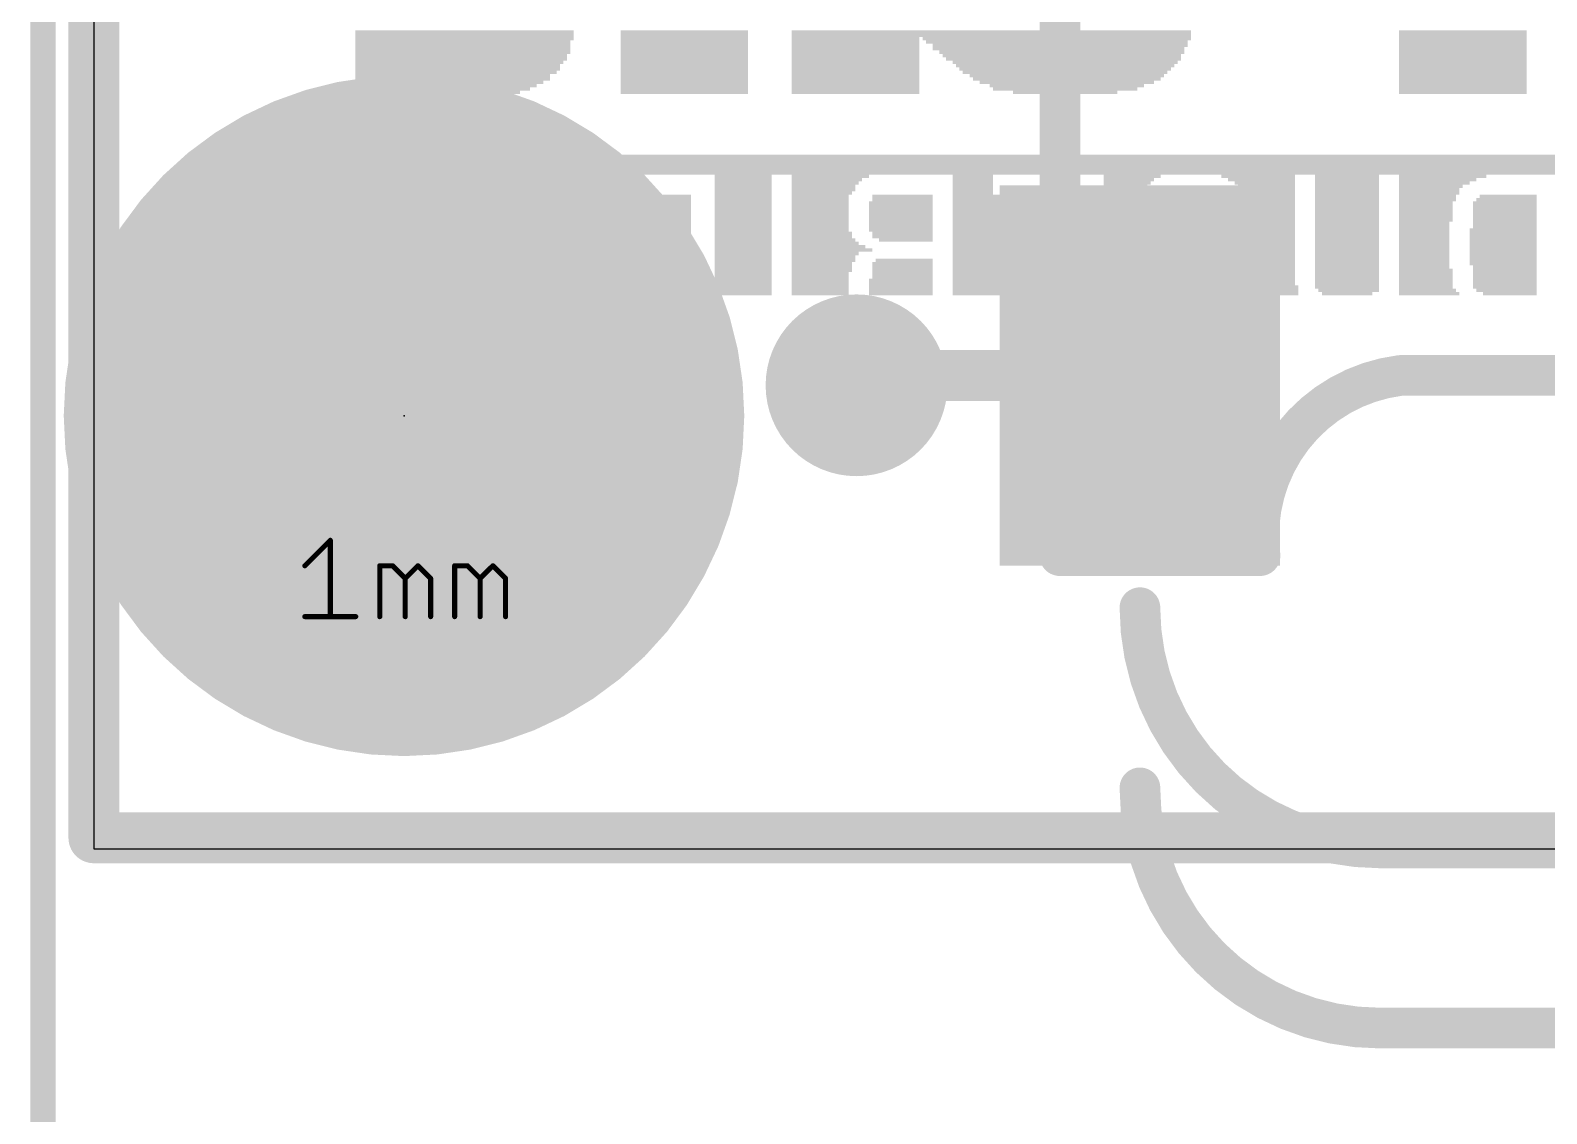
# Model space of a CAD drawing. Extents: x -0.1 to 24.1, y -0.3 to 31.9.
# Drawn here: x -0.06 to 7.51, y 13.73 to 19.15 of the extents above; entities that cross this region are included whole.
import ezdxf

# ---------------------------------------------------------------- set-up
doc = ezdxf.new("R2010")
doc.units = 0
for name, color, linetype in [('1', 12, 'CONTINUOUS'), ('16', 132, 'CONTINUOUS'), ('18', 110, 'CONTINUOUS'), ('20', 53, 'CONTINUOUS'), ('21', 253, 'CONTINUOUS'), ('22', 253, 'CONTINUOUS'), ('23', 53, 'CONTINUOUS'), ('25', 253, 'CONTINUOUS'), ('39', 12, 'CONTINUOUS'), ('41', 12, 'CONTINUOUS'), ('51', 253, 'CONTINUOUS'), ('52', 253, 'CONTINUOUS')]:
    doc.layers.add(name, color=color, linetype=linetype)

# ---------------------------------------------------------------- blocks, each defined once
blk = doc.blocks.new('RECT')
blk.add_solid([(-0.5, -0.5), (0.5, -0.5), (-0.5, 0.5), (0.5, 0.5)])
blk = doc.blocks.new('PIE')
at = {"const_width": 0.5}
blk.add_lwpolyline([(0, -0.25, 1), (0, 0.25, 1), (0, -0.25)], format="xyb", dxfattribs=at)
blk = doc.blocks.new('ROUNDV')
at = {"const_width": 0.5}
blk.add_lwpolyline([(0, -0.25, 1), (0, 0.25, 1), (0, -0.25)], format="xyb", dxfattribs=at)

msp = doc.modelspace()

# ---------------------------------------------------------------- linework, layer by layer
at = {"layer": '1', "const_width": 0.254}
for points in [[(4.1384, 17.4226), (4.064, 17.3736)], [(5.48, 17.4226), (4.1384, 17.4226)]]:
    msp.add_lwpolyline(points, dxfattribs=at)
at = {"layer": '1', "const_width": 0.127}
for points in [[(4.1384, 17.4861, 1), (4.1384, 17.3591)], [(4.1733, 17.3696, 1), (4.1035, 17.4756)], [(5.48, 17.3591, 1), (5.48, 17.4861)], [(4.0291, 17.4266, 1), (4.0989, 17.3206)]]:
    msp.add_lwpolyline(points, format="xyb", dxfattribs=at)
at = {"layer": '16', "const_width": 0.254}
for points in [[(0.254, 31.242), (0.254, 15.113)], [(4.064, 17.3736), (3.7846, 17.3736)], [(0.254, 15.113), (23.749, 15.113)]]:
    msp.add_lwpolyline(points, dxfattribs=at)
at = {"layer": '16', "const_width": 0.127}
for points in [[(3.7846, 17.4371, 1), (3.7846, 17.3101)], [(4.064, 17.3101, 1), (4.064, 17.4371)], [(0.254, 15.1765, 1), (0.254, 15.0495)], [(0.1905, 15.113, 1), (0.3175, 15.113)]]:
    msp.add_lwpolyline(points, format="xyb", dxfattribs=at)
at = {"layer": '20'}
for p, q in [((0.254, 31.246), (0.254, 15.0586)), ((0.254, 15.0586), (23.746, 15.0586))]:
    msp.add_line(p, q, dxfattribs=at)
at = {"layer": '21', "const_width": 0.2032}
for points in [[(5.08, 30.9226), (5.08, 19.0626)], [(6.78, 17.4226), (16.48, 17.4226)]]:
    msp.add_lwpolyline(points, dxfattribs=at)
at = {"layer": '21', "const_width": 0.1016}
for points in [[(5.0292, 19.0626, 1), (5.1308, 19.0626)], [(6.78, 17.4734, 1), (6.78, 17.3718)]]:
    msp.add_lwpolyline(points, format="xyb", dxfattribs=at)
at = {"layer": '23'}
msp.add_point((1.8034, 17.2212), dxfattribs=at)
at = {"layer": '25', "const_width": 0.0254}
for points in [[(1.3081, 16.4721), (1.4352, 16.5992)], [(1.4352, 16.5992), (1.4352, 16.2179)], [(1.6823, 16.2179), (1.6823, 16.4721)], [(1.6823, 16.4721), (1.7459, 16.4721)], [(1.7459, 16.4721), (1.8094, 16.4086)], [(1.8094, 16.4086), (1.873, 16.4721)], [(1.873, 16.4721), (1.9365, 16.4086)], [(2.0565, 16.2179), (2.0565, 16.4721)], [(2.0565, 16.4721), (2.1201, 16.4721)], [(2.1201, 16.4721), (2.1836, 16.4086)], [(2.1836, 16.4086), (2.2472, 16.4721)], [(2.2472, 16.4721), (2.3107, 16.4086)], [(1.8094, 16.4086), (1.8094, 16.2179)], [(1.9365, 16.4086), (1.9365, 16.2179)], [(2.1836, 16.4086), (2.1836, 16.2179)], [(2.3107, 16.4086), (2.3107, 16.2179)], [(1.3081, 16.2179), (1.5623, 16.2179)]]:
    msp.add_lwpolyline(points, dxfattribs=at)
at = {"layer": '25', "const_width": 0.0127}
for points in [[(1.4416, 16.5992, 1), (1.4289, 16.5992)], [(1.4397, 16.5947, 1), (1.4307, 16.6037)], [(1.3036, 16.4766, 1), (1.3126, 16.4676)], [(1.6887, 16.4721, 1), (1.676, 16.4721)], [(1.6823, 16.4785, 1), (1.6823, 16.4658)], [(1.7503, 16.4766, 1), (1.7414, 16.4676)], [(1.7459, 16.4658, 1), (1.7459, 16.4785)], [(1.8775, 16.4766, 1), (1.8685, 16.4676)], [(1.8775, 16.4676, 1), (1.8685, 16.4766)], [(2.0629, 16.4721, 1), (2.0502, 16.4721)], [(2.0565, 16.4785, 1), (2.0565, 16.4658)], [(2.1246, 16.4766, 1), (2.1156, 16.4676)], [(2.1201, 16.4658, 1), (2.1201, 16.4785)], [(2.2517, 16.4766, 1), (2.2427, 16.4676)], [(2.2517, 16.4676, 1), (2.2427, 16.4766)], [(1.8158, 16.4086, 1), (1.8031, 16.4086)], [(1.8049, 16.4131, 1), (1.8139, 16.4041)], [(1.8049, 16.4041, 1), (1.8139, 16.4131)], [(1.9429, 16.4086, 1), (1.9302, 16.4086)], [(1.932, 16.4041, 1), (1.941, 16.4131)], [(2.19, 16.4086, 1), (2.1773, 16.4086)], [(2.1791, 16.4131, 1), (2.1881, 16.4041)], [(2.1791, 16.4041, 1), (2.1881, 16.4131)], [(2.3171, 16.4086, 1), (2.3044, 16.4086)], [(2.3062, 16.4041, 1), (2.3152, 16.4131)], [(1.3081, 16.2243, 1), (1.3081, 16.2115)], [(1.4289, 16.2179, 1), (1.4416, 16.2179)], [(1.5623, 16.2115, 1), (1.5623, 16.2243)], [(1.676, 16.2179, 1), (1.6887, 16.2179)], [(1.8031, 16.2179, 1), (1.8158, 16.2179)], [(1.9302, 16.2179, 1), (1.9429, 16.2179)], [(2.0502, 16.2179, 1), (2.0629, 16.2179)], [(2.1773, 16.2179, 1), (2.19, 16.2179)], [(2.3044, 16.2179, 1), (2.3171, 16.2179)]]:
    msp.add_lwpolyline(points, format="xyb", dxfattribs=at)
at = {"layer": '39', "const_width": 1.2}
msp.add_lwpolyline([(1.8034, 16.1212, 1), (1.8034, 18.3212, 1), (1.8034, 16.1212)], format="xyb", dxfattribs=at)
at = {"layer": '41', "const_width": 1.2}
msp.add_lwpolyline([(1.8034, 16.1212, 1), (1.8034, 18.3212, 1), (1.8034, 16.1212)], format="xyb", dxfattribs=at)
at = {"layer": '51', "const_width": 0.2032}
for points in [[(5.08, 19.0246), (5.08, 16.5226)], [(5.08, 16.5226), (6.08, 16.5226)], [(6.68, 15.0626), (15.88, 15.0626)], [(6.68, 14.1626), (15.88, 14.1626)]]:
    msp.add_lwpolyline(points, dxfattribs=at)
at = {"layer": '51'}
for points, const_width in [([(5.1308, 19.0246, 1), (5.0292, 19.0246)], 0.1016), ([(6.78, 17.4226, 0.4142), (6.08, 16.5226)], 0.2032), ([(6.7863, 17.3722, 1), (6.7737, 17.473)], 0.1016), ([(5.08, 16.5734, 1), (5.08, 16.4718)], 0.1016), ([(6.08, 16.4718, 1), (6.08, 16.5734)], 0.1016), ([(5.0292, 16.5226, 1), (5.1308, 16.5226)], 0.1016), ([(6.0296, 16.5163, 1), (6.1304, 16.5289)], 0.1016), ([(5.48, 16.2626, 0.4142), (6.68, 15.0626)], 0.2032), ([(5.5308, 16.2626, 1), (5.4292, 16.2626)], 0.1016), ([(5.48, 15.3626, 0.4142), (6.68, 14.1626)], 0.2032), ([(5.5308, 15.3626, 1), (5.4292, 15.3626)], 0.1016), ([(6.68, 15.1134, 1), (6.68, 15.0118)], 0.1016), ([(6.68, 15.0118, 1), (6.68, 15.1134)], 0.1016), ([(6.68, 14.2134, 1), (6.68, 14.1118)], 0.1016), ([(6.68, 14.1118, 1), (6.68, 14.2134)], 0.1016)]:
    msp.add_lwpolyline(points, format="xyb", dxfattribs=dict(at, const_width=const_width))
at = {"layer": '52', "const_width": 0.127}
msp.add_lwpolyline([(0, 0.256), (0, 31.256)], dxfattribs=at)

# ---------------------------------------------------------------- block references
at = {"layer": '1', "xscale": 1.4, "yscale": 1.9}
msp.add_blockref('RECT', (5.48, 17.4226), dxfattribs=at)
at = {"layer": '1'}
msp.add_blockref('PIE', (1.8034, 17.2212), dxfattribs=at)
at = {"layer": '18', "xscale": 0.908, "yscale": 0.908}
msp.add_blockref('ROUNDV', (4.064, 17.3736), dxfattribs=at)
msp.add_blockref('ROUNDV', (4.064, 17.3736), dxfattribs=at)
at = {"layer": '22', "rotation": 180}
for p, xscale, yscale in [((2.1057, 19.1384), 1.0897, 0.0168), ((2.1057, 19.1216), 1.0897, 0.0168), ((2.1057, 19.1049), 1.0897, 0.0167), ((2.0973, 19.0881), 1.0729, 0.0168), ((3.2037, 19.1384), 0.637, 0.0168), ((3.2037, 19.1216), 0.637, 0.0168), ((3.2037, 19.1049), 0.637, 0.0167), ((3.2037, 19.0881), 0.637, 0.0168), ((4.7376, 19.1384), 1.995, 0.0168), ((4.7376, 19.1216), 1.995, 0.0168), ((4.0587, 19.1049), 0.6371, 0.0167), ((4.0587, 19.0881), 0.6371, 0.0168), ((5.0645, 19.1049), 1.3412, 0.0167), ((5.0645, 19.0881), 1.3076, 0.0168), ((7.093, 19.1384), 0.6371, 0.0168), ((7.093, 19.1216), 0.6371, 0.0168), ((7.093, 19.1049), 0.6371, 0.0167), ((7.093, 19.0881), 0.6371, 0.0168), ((2.0889, 19.0211), 1.0562, 0.0167), ((2.0973, 19.0714), 1.0729, 0.0167), ((2.0973, 19.0546), 1.0729, 0.0168), ((2.0973, 19.0378), 1.0729, 0.0168), ((3.2037, 19.0714), 0.637, 0.0167), ((3.2037, 19.0546), 0.637, 0.0168), ((3.2037, 19.0378), 0.637, 0.0168), ((3.2037, 19.0211), 0.637, 0.0167), ((4.0587, 19.0714), 0.6371, 0.0167), ((4.0587, 19.0546), 0.6371, 0.0168), ((4.0587, 19.0378), 0.6371, 0.0168), ((4.0587, 19.0211), 0.6371, 0.0167), ((5.0812, 19.0714), 1.2741, 0.0167), ((5.0728, 19.0546), 1.2573, 0.0168), ((5.0897, 19.0378), 1.2237, 0.0168), ((5.0897, 19.0211), 1.1903, 0.0167), ((7.093, 19.0714), 0.6371, 0.0167), ((7.093, 19.0546), 0.6371, 0.0168), ((7.093, 19.0378), 0.6371, 0.0168), ((7.093, 19.0211), 0.6371, 0.0167), ((2.0889, 19.0043), 1.0562, 0.0168), ((2.0805, 18.9875), 1.0394, 0.0168), ((2.0721, 18.9708), 1.0226, 0.0167), ((2.0721, 18.954), 1.0226, 0.0168), ((2.0638, 18.9372), 1.0059, 0.0168), ((3.2037, 19.0043), 0.637, 0.0168), ((3.2037, 18.9875), 0.637, 0.0168), ((3.2037, 18.9708), 0.637, 0.0167), ((3.2037, 18.954), 0.637, 0.0168), ((3.2037, 18.9372), 0.637, 0.0168), ((4.0587, 19.0043), 0.6371, 0.0168), ((4.0587, 18.9875), 0.6371, 0.0168), ((4.0587, 18.9708), 0.6371, 0.0167), ((4.0587, 18.954), 0.6371, 0.0168), ((4.0587, 18.9372), 0.6371, 0.0168), ((5.0981, 19.0043), 1.1735, 0.0168), ((5.1064, 18.9875), 1.1232, 0.0168), ((5.1064, 18.9708), 1.0896, 0.0167), ((5.1064, 18.954), 1.0562, 0.0168), ((5.1064, 18.9372), 1.0226, 0.0168), ((7.093, 19.0043), 0.6371, 0.0168), ((7.093, 18.9875), 0.6371, 0.0168), ((7.093, 18.9708), 0.6371, 0.0167), ((7.093, 18.954), 0.6371, 0.0168), ((7.093, 18.9372), 0.6371, 0.0168), ((2.047, 18.9205), 0.9723, 0.0167), ((2.047, 18.9037), 0.9723, 0.0168), ((2.0638, 18.887), 0.8717, 0.0167), ((2.0805, 18.8702), 0.7712, 0.0168), ((3.2037, 18.9205), 0.637, 0.0167), ((3.2037, 18.9037), 0.637, 0.0168), ((3.2037, 18.887), 0.637, 0.0167), ((3.2037, 18.8702), 0.637, 0.0168), ((4.0587, 18.9205), 0.6371, 0.0167), ((4.0587, 18.9037), 0.6371, 0.0168), ((4.0587, 18.887), 0.6371, 0.0167), ((4.0587, 18.8702), 0.6371, 0.0168), ((5.1148, 18.9205), 0.9724, 0.0167), ((5.1148, 18.9037), 0.9388, 0.0168), ((5.1148, 18.887), 0.8718, 0.0167), ((5.1148, 18.8702), 0.7712, 0.0168), ((7.093, 18.9205), 0.6371, 0.0167), ((7.093, 18.9037), 0.6371, 0.0168), ((7.093, 18.887), 0.6371, 0.0167), ((7.093, 18.8702), 0.6371, 0.0168), ((2.0806, 18.8534), 0.7041, 0.0168), ((2.1141, 18.8367), 0.5365, 0.0167), ((2.1476, 18.8199), 0.2012, 0.0168), ((3.2037, 18.8534), 0.637, 0.0168), ((3.2037, 18.8367), 0.637, 0.0167), ((4.0587, 18.8534), 0.6371, 0.0168), ((4.0587, 18.8367), 0.6371, 0.0167), ((5.1064, 18.8534), 0.7208, 0.0168), ((5.1065, 18.8367), 0.5197, 0.0167), ((7.093, 18.8534), 0.6371, 0.0168), ((7.093, 18.8367), 0.6371, 0.0167), ((8.5598, 18.5181), 13.998, 0.0168), ((8.5598, 18.5014), 13.998, 0.0167), ((8.5598, 18.4846), 13.998, 0.0168), ((8.5598, 18.4679), 13.998, 0.0167), ((8.5598, 18.4511), 13.998, 0.0168), ((8.5598, 18.4343), 13.998, 0.0168), ((1.9045, 18.4176), 0.6874, 0.0167), ((1.8877, 18.4008), 0.6538, 0.0168), ((2.7176, 18.4176), 0.3353, 0.0167), ((2.7343, 18.4008), 0.3018, 0.0168), ((3.4971, 18.4176), 0.285, 0.0167), ((3.4971, 18.4008), 0.285, 0.0168), ((3.9329, 18.4176), 0.3856, 0.0167), ((3.9162, 18.4008), 0.3521, 0.0168), ((4.6454, 18.4176), 0.2012, 0.0167), ((4.6454, 18.4008), 0.2012, 0.0168), ((5.4417, 18.4176), 0.285, 0.0167), ((5.4249, 18.4008), 0.2515, 0.0168), ((6.0703, 18.4176), 0.3688, 0.0167), ((6.0871, 18.4008), 0.3352, 0.0168), ((6.5146, 18.4176), 0.3185, 0.0167), ((6.5146, 18.4008), 0.3185, 0.0168), ((6.9924, 18.4176), 0.4359, 0.0167), ((6.9672, 18.4008), 0.3856, 0.0168), ((1.871, 18.384), 0.6203, 0.0168), ((1.871, 18.3673), 0.6203, 0.0167), ((1.8626, 18.3505), 0.6035, 0.0168), ((1.8626, 18.3337), 0.6035, 0.0168), ((2.7511, 18.384), 0.2682, 0.0168), ((2.7595, 18.3673), 0.2515, 0.0167), ((2.7595, 18.3505), 0.2515, 0.0168), ((2.7595, 18.3337), 0.2515, 0.0168), ((3.4971, 18.384), 0.285, 0.0168), ((3.4971, 18.3673), 0.285, 0.0167), ((3.4971, 18.3505), 0.285, 0.0168), ((3.4971, 18.3337), 0.285, 0.0168), ((3.9078, 18.384), 0.3353, 0.0168), ((3.8994, 18.3673), 0.3186, 0.0167), ((3.8994, 18.3505), 0.3186, 0.0168), ((3.891, 18.3337), 0.3018, 0.0168), ((4.6454, 18.384), 0.2012, 0.0168), ((4.6454, 18.3673), 0.2012, 0.0167), ((4.6454, 18.3505), 0.2012, 0.0168), ((4.6454, 18.3337), 0.2012, 0.0168), ((5.4165, 18.384), 0.2347, 0.0168), ((5.4082, 18.3673), 0.2179, 0.0167), ((5.3998, 18.3505), 0.2012, 0.0168), ((5.3998, 18.3337), 0.2012, 0.0168), ((6.1039, 18.384), 0.3017, 0.0168), ((6.1123, 18.3673), 0.2849, 0.0167), ((6.1123, 18.3505), 0.2849, 0.0168), ((6.1206, 18.3337), 0.2682, 0.0168), ((6.5146, 18.384), 0.3185, 0.0168), ((6.5146, 18.3673), 0.3185, 0.0167), ((6.5146, 18.3505), 0.3185, 0.0168), ((6.5146, 18.3337), 0.3185, 0.0168), ((6.9505, 18.384), 0.3521, 0.0168), ((6.9337, 18.3673), 0.3185, 0.0167), ((6.9253, 18.3505), 0.3018, 0.0168), ((6.9253, 18.3337), 0.3018, 0.0168), ((1.8542, 18.317), 0.5868, 0.0167), ((1.8542, 18.3002), 0.5868, 0.0168), ((1.8542, 18.2834), 0.5868, 0.0168), ((1.8542, 18.2667), 0.5868, 0.0167), ((1.8542, 18.2499), 0.5868, 0.0168), ((2.399, 18.317), 0.3017, 0.0167), ((2.399, 18.3002), 0.3017, 0.0168), ((2.399, 18.2834), 0.3017, 0.0168), ((2.399, 18.2667), 0.3017, 0.0167), ((2.399, 18.2499), 0.3017, 0.0168), ((2.9355, 18.317), 0.6035, 0.0167), ((2.9439, 18.3002), 0.5867, 0.0168), ((2.9439, 18.2834), 0.5867, 0.0168), ((2.9439, 18.2667), 0.5867, 0.0167), ((2.9439, 18.2499), 0.5867, 0.0168), ((3.4971, 18.317), 0.285, 0.0167), ((3.4971, 18.3002), 0.285, 0.0168), ((3.4971, 18.2834), 0.285, 0.0168), ((3.4971, 18.2667), 0.285, 0.0167), ((3.4971, 18.2499), 0.285, 0.0168), ((3.8826, 18.317), 0.285, 0.0167), ((3.8826, 18.3002), 0.285, 0.0168), ((3.8826, 18.2834), 0.285, 0.0168), ((3.8826, 18.2667), 0.285, 0.0167), ((3.8826, 18.2499), 0.285, 0.0168), ((4.285, 18.2834), 0.3185, 0.0168), ((4.285, 18.2667), 0.3185, 0.0167), ((4.285, 18.2499), 0.3185, 0.0168), ((4.2934, 18.317), 0.3017, 0.0167), ((4.2934, 18.3002), 0.3017, 0.0168), ((4.7544, 18.317), 0.4191, 0.0167), ((4.7544, 18.3002), 0.4191, 0.0168), ((4.7544, 18.2834), 0.4191, 0.0168), ((4.7544, 18.2667), 0.4191, 0.0167), ((4.7544, 18.2499), 0.4191, 0.0168), ((5.2824, 18.317), 0.4359, 0.0167), ((5.2824, 18.3002), 0.4359, 0.0168), ((5.2824, 18.2834), 0.4359, 0.0168), ((5.2824, 18.2667), 0.4359, 0.0167), ((5.2824, 18.2499), 0.4359, 0.0168), ((5.7435, 18.317), 0.2849, 0.0167), ((5.7435, 18.3002), 0.2849, 0.0168), ((5.7435, 18.2834), 0.2849, 0.0168), ((5.7435, 18.2667), 0.2849, 0.0167), ((5.7435, 18.2499), 0.2849, 0.0168), ((6.1206, 18.317), 0.2682, 0.0167), ((6.1206, 18.3002), 0.2682, 0.0168), ((6.1206, 18.2834), 0.2682, 0.0168), ((6.1206, 18.2667), 0.2682, 0.0167), ((6.1206, 18.2499), 0.2682, 0.0168), ((6.5146, 18.317), 0.3185, 0.0167), ((6.5146, 18.3002), 0.3185, 0.0168), ((6.5146, 18.2834), 0.3185, 0.0168), ((6.5146, 18.2667), 0.3185, 0.0167), ((6.5146, 18.2499), 0.3185, 0.0168), ((6.9169, 18.317), 0.285, 0.0167), ((6.9169, 18.3002), 0.285, 0.0168), ((6.9085, 18.2834), 0.2683, 0.0168), ((6.9085, 18.2667), 0.2683, 0.0167), ((6.9085, 18.2499), 0.2683, 0.0168), ((7.3025, 18.2834), 0.3186, 0.0168), ((7.3025, 18.2667), 0.3186, 0.0167), ((7.3025, 18.2499), 0.3186, 0.0168), ((7.3109, 18.3002), 0.3018, 0.0168), ((7.3193, 18.317), 0.285, 0.0167), ((1.8542, 18.2332), 0.5868, 0.0167), ((2.0554, 18.2164), 0.9891, 0.0168), ((2.0554, 18.1996), 0.9891, 0.0168), ((2.0554, 18.1829), 0.9891, 0.0167), ((2.399, 18.2332), 0.3017, 0.0167), ((2.9439, 18.2332), 0.5867, 0.0167), ((2.9439, 18.2164), 0.5867, 0.0168), ((2.9439, 18.1996), 0.5867, 0.0168), ((2.9439, 18.1829), 0.5867, 0.0167), ((3.4971, 18.2332), 0.285, 0.0167), ((3.4971, 18.2164), 0.285, 0.0168), ((3.4971, 18.1996), 0.285, 0.0168), ((3.4971, 18.1829), 0.285, 0.0167), ((3.8826, 18.2332), 0.285, 0.0167), ((3.8826, 18.2164), 0.285, 0.0168), ((3.8826, 18.1996), 0.285, 0.0168), ((3.8826, 18.1829), 0.285, 0.0167), ((4.285, 18.2332), 0.3185, 0.0167), ((4.285, 18.2164), 0.3185, 0.0168), ((4.285, 18.1996), 0.3185, 0.0168), ((4.285, 18.1829), 0.3185, 0.0167), ((4.7544, 18.2332), 0.4191, 0.0167), ((4.7544, 18.2164), 0.4191, 0.0168), ((4.7544, 18.1996), 0.4191, 0.0168), ((4.7544, 18.1829), 0.4191, 0.0167), ((5.2824, 18.2332), 0.4359, 0.0167), ((5.4752, 18.2164), 0.8214, 0.0168), ((5.4752, 18.1996), 0.8214, 0.0168), ((5.4752, 18.1829), 0.8214, 0.0167), ((5.7351, 18.2332), 0.3017, 0.0167), ((6.1206, 18.2332), 0.2682, 0.0167), ((6.1206, 18.2164), 0.2682, 0.0168), ((6.1206, 18.1996), 0.2682, 0.0168), ((6.1206, 18.1829), 0.2682, 0.0167), ((6.5146, 18.2332), 0.3185, 0.0167), ((6.5146, 18.2164), 0.3185, 0.0168), ((6.5146, 18.1996), 0.3185, 0.0168), ((6.5146, 18.1829), 0.3185, 0.0167), ((6.9085, 18.2332), 0.2683, 0.0167), ((6.9085, 18.2164), 0.2683, 0.0168), ((6.9085, 18.1996), 0.2683, 0.0168), ((6.9002, 18.1829), 0.2515, 0.0167), ((7.3025, 18.2332), 0.3186, 0.0167), ((7.3025, 18.2164), 0.3186, 0.0168), ((7.3025, 18.1996), 0.3186, 0.0168), ((7.3025, 18.1829), 0.3186, 0.0167), ((2.0218, 18.1326), 0.922, 0.0167), ((1.8877, 18.099), 0.6538, 0.0168), ((2.0554, 18.1661), 0.9891, 0.0168), ((2.047, 18.1493), 0.9723, 0.0168), ((1.9632, 18.1158), 0.8047, 0.0168), ((2.7846, 18.1158), 0.3018, 0.0168), ((2.7846, 18.099), 0.3018, 0.0168), ((2.9355, 18.1326), 0.6035, 0.0167), ((2.9439, 18.1661), 0.5867, 0.0168), ((2.9439, 18.1493), 0.5867, 0.0168), ((3.4971, 18.1661), 0.285, 0.0168), ((3.4971, 18.1493), 0.285, 0.0168), ((3.4971, 18.1326), 0.285, 0.0167), ((3.4971, 18.1158), 0.285, 0.0168), ((3.4971, 18.099), 0.285, 0.0168), ((3.8826, 18.1661), 0.285, 0.0168), ((3.8826, 18.1493), 0.285, 0.0168), ((3.891, 18.1326), 0.3018, 0.0167), ((3.891, 18.1158), 0.3018, 0.0168), ((3.8994, 18.099), 0.3186, 0.0168), ((4.285, 18.1661), 0.3185, 0.0168), ((4.285, 18.1493), 0.3185, 0.0168), ((4.2934, 18.1326), 0.3017, 0.0167), ((4.2934, 18.1158), 0.3017, 0.0168), ((4.3101, 18.099), 0.2682, 0.0168), ((4.7544, 18.1661), 0.4191, 0.0168), ((4.7544, 18.1493), 0.4191, 0.0168), ((4.7544, 18.1326), 0.4191, 0.0167), ((4.7544, 18.1158), 0.4191, 0.0168), ((4.7544, 18.099), 0.4191, 0.0168), ((5.4752, 18.1661), 0.8214, 0.0168), ((5.4752, 18.1493), 0.8214, 0.0168), ((5.4333, 18.1326), 0.7376, 0.0167), ((5.383, 18.1158), 0.637, 0.0168), ((5.3076, 18.099), 0.4862, 0.0168), ((6.1123, 18.099), 0.2849, 0.0168), ((6.1206, 18.1661), 0.2682, 0.0168), ((6.1206, 18.1493), 0.2682, 0.0168), ((6.1206, 18.1326), 0.2682, 0.0167), ((6.1206, 18.1158), 0.2682, 0.0168), ((6.5146, 18.1661), 0.3185, 0.0168), ((6.5146, 18.1493), 0.3185, 0.0168), ((6.5146, 18.1326), 0.3185, 0.0167), ((6.5146, 18.1158), 0.3185, 0.0168), ((6.5146, 18.099), 0.3185, 0.0168), ((6.9002, 18.1661), 0.2515, 0.0168), ((6.9002, 18.1493), 0.2515, 0.0168), ((6.9002, 18.1326), 0.2515, 0.0167), ((6.9002, 18.1158), 0.2515, 0.0168), ((6.9002, 18.099), 0.2515, 0.0168), ((7.2942, 18.1493), 0.3353, 0.0168), ((7.2942, 18.1326), 0.3353, 0.0167), ((7.2942, 18.1158), 0.3353, 0.0168), ((7.2942, 18.099), 0.3353, 0.0168), ((7.3025, 18.1661), 0.3186, 0.0168), ((1.8542, 18.0488), 0.5868, 0.0167), ((1.8542, 18.032), 0.5868, 0.0168), ((1.871, 18.0823), 0.6203, 0.0167), ((1.8626, 18.0655), 0.6035, 0.0168), ((2.8098, 18.032), 0.8549, 0.0168), ((2.7511, 18.0488), 0.3688, 0.0167), ((2.7763, 18.0823), 0.3185, 0.0167), ((2.7763, 18.0655), 0.3185, 0.0168), ((3.4971, 18.0823), 0.285, 0.0167), ((3.4971, 18.0655), 0.285, 0.0168), ((3.4971, 18.0488), 0.285, 0.0167), ((3.4971, 18.032), 0.285, 0.0168), ((3.9078, 18.0823), 0.3353, 0.0167), ((3.9245, 18.0655), 0.3689, 0.0168), ((3.9413, 18.0488), 0.4024, 0.0167), ((3.9078, 18.032), 0.3353, 0.0168), ((4.7544, 18.0823), 0.4191, 0.0167), ((4.7544, 18.0655), 0.4191, 0.0168), ((4.7544, 18.0488), 0.4191, 0.0167), ((4.7544, 18.032), 0.4191, 0.0168), ((5.2824, 18.0655), 0.4359, 0.0168), ((5.2824, 18.0488), 0.4359, 0.0167), ((5.274, 18.032), 0.4191, 0.0168), ((5.2908, 18.0823), 0.4526, 0.0167), ((5.9865, 18.032), 0.5364, 0.0168), ((6.0787, 18.0488), 0.352, 0.0167), ((6.1039, 18.0823), 0.3017, 0.0167), ((6.1039, 18.0655), 0.3017, 0.0168), ((6.5146, 18.0823), 0.3185, 0.0167), ((6.5146, 18.0655), 0.3185, 0.0168), ((6.5146, 18.0488), 0.3185, 0.0167), ((6.5146, 18.032), 0.3185, 0.0168), ((6.9002, 18.0823), 0.2515, 0.0167), ((6.9002, 18.0655), 0.2515, 0.0168), ((6.9002, 18.0488), 0.2515, 0.0167), ((6.9002, 18.032), 0.2515, 0.0168), ((7.2942, 18.0823), 0.3353, 0.0167), ((7.2942, 18.0655), 0.3353, 0.0168), ((7.2942, 18.0488), 0.3353, 0.0167), ((7.2942, 18.032), 0.3353, 0.0168), ((1.8542, 18.0152), 0.5868, 0.0168), ((1.8542, 17.9985), 0.5868, 0.0167), ((1.8542, 17.9817), 0.5868, 0.0168), ((1.8542, 17.9649), 0.5868, 0.0168), ((1.8458, 17.9482), 0.57, 0.0167), ((2.7343, 17.9649), 1.0058, 0.0168), ((2.7343, 17.9482), 1.0058, 0.0167), ((2.7427, 17.9985), 0.989, 0.0167), ((2.7427, 17.9817), 0.989, 0.0168), ((2.7595, 18.0152), 0.9555, 0.0168), ((3.4971, 18.0152), 0.285, 0.0168), ((3.4971, 17.9985), 0.285, 0.0167), ((3.4971, 17.9817), 0.285, 0.0168), ((3.4971, 17.9649), 0.285, 0.0168), ((3.4971, 17.9482), 0.285, 0.0167), ((3.8994, 18.0152), 0.3186, 0.0168), ((3.8994, 17.9985), 0.3186, 0.0167), ((3.891, 17.9817), 0.3018, 0.0168), ((3.891, 17.9649), 0.3018, 0.0168), ((3.891, 17.9482), 0.3018, 0.0167), ((4.2934, 17.9817), 0.3017, 0.0168), ((4.2934, 17.9649), 0.3017, 0.0168), ((4.2934, 17.9482), 0.3017, 0.0167), ((4.3017, 17.9985), 0.285, 0.0167), ((4.7544, 18.0152), 0.4191, 0.0168), ((4.7544, 17.9985), 0.4191, 0.0167), ((4.7544, 17.9817), 0.4191, 0.0168), ((4.7544, 17.9649), 0.4191, 0.0168), ((4.7544, 17.9482), 0.4191, 0.0167), ((5.274, 18.0152), 0.4191, 0.0168), ((5.274, 17.9985), 0.4191, 0.0167), ((5.274, 17.9817), 0.4191, 0.0168), ((5.274, 17.9649), 0.4191, 0.0168), ((5.274, 17.9482), 0.4191, 0.0167), ((5.9195, 17.9985), 0.6705, 0.0167), ((5.9195, 17.9817), 0.6705, 0.0168), ((5.9195, 17.9649), 0.6705, 0.0168), ((5.9195, 17.9482), 0.6705, 0.0167), ((5.9362, 18.0152), 0.637, 0.0168), ((6.5146, 18.0152), 0.3185, 0.0168), ((6.5146, 17.9985), 0.3185, 0.0167), ((6.5146, 17.9817), 0.3185, 0.0168), ((6.5146, 17.9649), 0.3185, 0.0168), ((6.5146, 17.9482), 0.3185, 0.0167), ((6.9002, 18.0152), 0.2515, 0.0168), ((6.9002, 17.9985), 0.2515, 0.0167), ((6.9002, 17.9817), 0.2515, 0.0168), ((6.9002, 17.9649), 0.2515, 0.0168), ((6.9085, 17.9482), 0.2683, 0.0167), ((7.2942, 18.0152), 0.3353, 0.0168), ((7.2942, 17.9985), 0.3353, 0.0167), ((7.2942, 17.9817), 0.3353, 0.0168), ((7.3025, 17.9649), 0.3186, 0.0168), ((7.3025, 17.9482), 0.3186, 0.0167), ((1.8458, 17.9314), 0.57, 0.0168), ((1.8458, 17.9146), 0.57, 0.0168), ((1.8542, 17.8979), 0.5868, 0.0167), ((1.8542, 17.8811), 0.5868, 0.0168), ((2.399, 17.9314), 0.3353, 0.0168), ((2.399, 17.9146), 0.3353, 0.0168), ((2.399, 17.8979), 0.3353, 0.0167), ((2.399, 17.8811), 0.3353, 0.0168), ((2.9523, 17.9314), 0.5699, 0.0168), ((2.9523, 17.9146), 0.5699, 0.0168), ((2.9523, 17.8979), 0.5699, 0.0167), ((2.9523, 17.8811), 0.5699, 0.0168), ((3.4971, 17.9314), 0.285, 0.0168), ((3.4971, 17.9146), 0.285, 0.0168), ((3.4971, 17.8979), 0.285, 0.0167), ((3.4971, 17.8811), 0.285, 0.0168), ((3.8826, 17.9314), 0.285, 0.0168), ((3.8826, 17.9146), 0.285, 0.0168), ((3.8826, 17.8979), 0.285, 0.0167), ((3.8826, 17.8811), 0.285, 0.0168), ((4.285, 17.8979), 0.3185, 0.0167), ((4.285, 17.8811), 0.3185, 0.0168), ((4.2934, 17.9314), 0.3017, 0.0168), ((4.2934, 17.9146), 0.3017, 0.0168), ((4.7544, 17.9314), 0.4191, 0.0168), ((4.7544, 17.9146), 0.4191, 0.0168), ((4.7544, 17.8979), 0.4191, 0.0167), ((4.7544, 17.8811), 0.4191, 0.0168), ((5.274, 17.9314), 0.4191, 0.0168), ((5.274, 17.9146), 0.4191, 0.0168), ((5.274, 17.8979), 0.4191, 0.0167), ((5.274, 17.8811), 0.4191, 0.0168), ((5.7435, 17.9314), 0.3185, 0.0168), ((5.7435, 17.9146), 0.3185, 0.0168), ((5.7435, 17.8979), 0.3185, 0.0167), ((5.7435, 17.8811), 0.3185, 0.0168), ((6.129, 17.9314), 0.2514, 0.0168), ((6.129, 17.9146), 0.2514, 0.0168), ((6.129, 17.8979), 0.2514, 0.0167), ((6.129, 17.8811), 0.2514, 0.0168), ((6.5146, 17.9314), 0.3185, 0.0168), ((6.5146, 17.9146), 0.3185, 0.0168), ((6.5146, 17.8979), 0.3185, 0.0167), ((6.5146, 17.8811), 0.3185, 0.0168), ((6.9085, 17.9314), 0.2683, 0.0168), ((6.9085, 17.9146), 0.2683, 0.0168), ((6.9085, 17.8979), 0.2683, 0.0167), ((6.9085, 17.8811), 0.2683, 0.0168), ((7.3025, 17.9314), 0.3186, 0.0168), ((7.3025, 17.9146), 0.3186, 0.0168), ((7.3025, 17.8979), 0.3186, 0.0167), ((7.3025, 17.8811), 0.3186, 0.0168), ((1.8542, 17.8643), 0.5868, 0.0168), ((1.8542, 17.8476), 0.5868, 0.0167), ((1.8542, 17.8308), 0.5868, 0.0168), ((2.399, 17.8643), 0.3353, 0.0168), ((2.399, 17.8308), 0.3017, 0.0168), ((2.4075, 17.8476), 0.3185, 0.0167), ((2.9439, 17.8476), 0.5867, 0.0167), ((2.9439, 17.8308), 0.5867, 0.0168), ((2.9523, 17.8643), 0.5699, 0.0168), ((3.4971, 17.8643), 0.285, 0.0168), ((3.4971, 17.8476), 0.285, 0.0167), ((3.4971, 17.8308), 0.285, 0.0168), ((3.8826, 17.8643), 0.285, 0.0168), ((3.8826, 17.8476), 0.285, 0.0167), ((3.8826, 17.8308), 0.285, 0.0168), ((4.285, 17.8643), 0.3185, 0.0168), ((4.285, 17.8476), 0.3185, 0.0167), ((4.285, 17.8308), 0.3185, 0.0168), ((4.7544, 17.8643), 0.4191, 0.0168), ((4.7544, 17.8476), 0.4191, 0.0167), ((4.7544, 17.8308), 0.4191, 0.0168), ((5.274, 17.8643), 0.4191, 0.0168), ((5.274, 17.8476), 0.4191, 0.0167), ((5.274, 17.8308), 0.4191, 0.0168), ((5.7435, 17.8643), 0.3185, 0.0168), ((5.7351, 17.8476), 0.3017, 0.0167), ((5.7351, 17.8308), 0.3017, 0.0168), ((6.129, 17.8643), 0.285, 0.0168), ((6.129, 17.8476), 0.285, 0.0167), ((6.129, 17.8308), 0.285, 0.0168), ((6.5146, 17.8643), 0.3185, 0.0168), ((6.523, 17.8476), 0.3017, 0.0167), ((6.5146, 17.8308), 0.2514, 0.0168), ((6.9085, 17.8643), 0.2683, 0.0168), ((6.9169, 17.8476), 0.285, 0.0167), ((6.9253, 17.8308), 0.3018, 0.0168), ((7.3025, 17.8643), 0.3186, 0.0168), ((7.3109, 17.8476), 0.3018, 0.0167), ((7.3277, 17.8308), 0.2683, 0.0168)]:
    msp.add_blockref('RECT', p, dxfattribs=dict(at, xscale=xscale, yscale=yscale))

doc.saveas('drawing.dxf')
